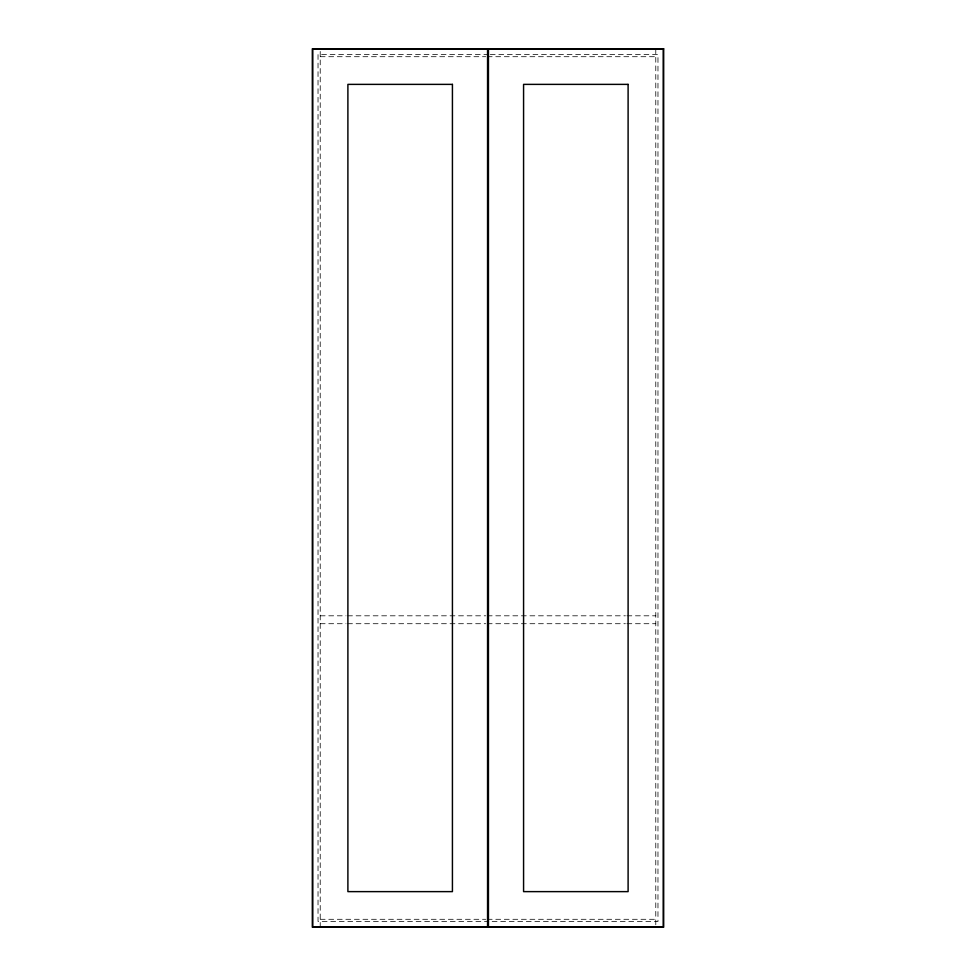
<?xml version="1.0" encoding="UTF-8"?>
<svg xmlns="http://www.w3.org/2000/svg" width="976" height="976" viewBox="0 0 976 976"><rect width="100%" height="100%" fill="white"/><g stroke="black" fill="none" stroke-linecap="round" stroke-linejoin="round"><path stroke-width="0.73" stroke-dasharray="4.88 3.66" d="M488.756 54.51L318.03 54.51L318.03 921.49L488.756 921.49M490.281 54.51L657.97 54.51L657.97 921.49L490.281 921.49M320.226 56.706L485.719 56.706M487.244 56.706L655.774 56.706M320.226 615.807L346.041 615.807M347.554 615.807L485.719 615.807M487.244 615.807L625.409 615.807M626.921 615.807L655.774 615.807M320.226 623.713L346.041 623.713M347.554 623.713L485.719 623.713M487.244 623.713L625.409 623.713M626.921 623.713L655.774 623.713M320.226 919.294L485.719 919.294M487.244 919.294L655.774 919.294M655.774 48.8L655.774 927.2M320.226 51.435L320.226 927.2"/><path stroke-width="1.46" d="M663.68 48.8L312.32 48.8L312.32 927.2L663.68 927.2L663.68 48.8M487.561 49.239L312.759 49.239L312.759 926.761L487.561 926.761L487.561 49.239M663.241 49.239L488.439 49.239L488.439 926.761L663.241 926.761L663.241 49.239M452.425 84.375L347.895 84.375L347.895 891.625L452.425 891.625L452.425 84.375M628.105 84.375L523.575 84.375L523.575 891.625L628.105 891.625L628.105 84.375"/></g></svg>
